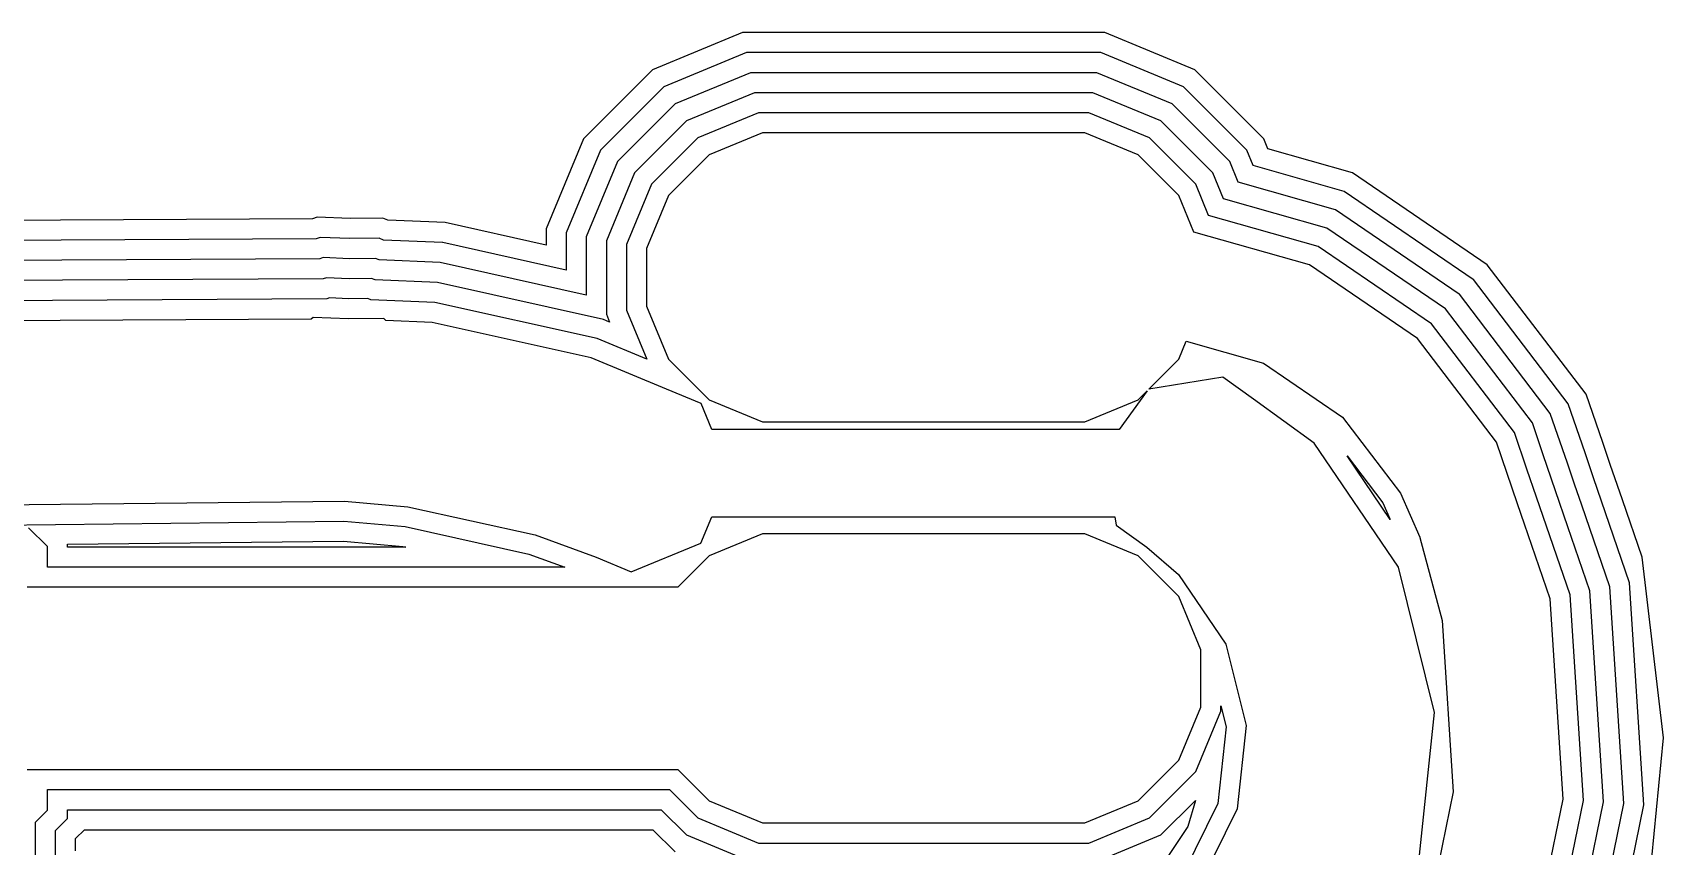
# Model space of a CAD drawing. Header units: millimetres. Extents: x 0 to 23.1, y 0 to 24.2.
# Drawn here: x 12.81 to 23.13, y 19.04 to 24.19 of the extents above; entities that cross this region are included whole.
import ezdxf

# ---------------------------------------------------------------- set-up
doc = ezdxf.new("R2010")
doc.units = ezdxf.units.MM

msp = doc.modelspace()

# ---------------------------------------------------------------- linework, layer by layer
at = {"color": 45}
for p, q in [((17.3033, 24.1905), (16.7334, 23.9545)), ((19.5966, 24.1905), (17.3033, 24.1905)), ((20.1665, 23.9545), (19.5966, 24.1905)), ((17.3285, 24.0635), (16.8054, 23.8468)), ((19.5714, 24.0635), (17.3285, 24.0635)), ((20.0945, 23.8468), (19.5714, 24.0635)), ((16.7334, 23.9545), (16.2972, 23.5183)), ((20.6027, 23.5183), (20.1665, 23.9545)), ((16.8054, 23.8468), (16.4049, 23.4463)), ((17.3538, 23.9365), (16.8773, 23.7391)), ((19.5461, 23.9365), (17.3538, 23.9365)), ((20.0226, 23.7391), (19.5461, 23.9365)), ((20.495, 23.4463), (20.0945, 23.8468)), ((16.8773, 23.7391), (16.5126, 23.3744)), ((17.3791, 23.8095), (16.9492, 23.6315)), ((19.5208, 23.8095), (17.3791, 23.8095)), ((19.9507, 23.6315), (19.5208, 23.8095)), ((20.3873, 23.3744), (20.0226, 23.7391)), ((17.4043, 23.6825), (17.0212, 23.5238)), ((19.4956, 23.6825), (17.4043, 23.6825)), ((19.8787, 23.5238), (19.4956, 23.6825)), ((16.9492, 23.6315), (16.6202, 23.3025)), ((17.4296, 23.5555), (17.0931, 23.4161)), ((19.4703, 23.5555), (17.4296, 23.5555)), ((19.8068, 23.4161), (19.4703, 23.5555)), ((20.2797, 23.3025), (19.9507, 23.6315)), ((16.2972, 23.5183), (16.0612, 22.9484)), ((16.4049, 23.4463), (16.1882, 22.9232)), ((17.0212, 23.5238), (16.7279, 23.2305)), ((20.172, 23.2305), (19.8787, 23.5238)), ((20.5354, 23.3487), (20.495, 23.4463)), ((20.6293, 23.4539), (20.6027, 23.5183)), ((21.1653, 23.3013), (20.6293, 23.4539)), ((16.5126, 23.3744), (16.3152, 22.8979)), ((17.0931, 23.4161), (16.8356, 23.1586)), ((20.0643, 23.1586), (19.8068, 23.4161)), ((20.4416, 23.2432), (20.3873, 23.3744)), ((21.1107, 23.1849), (20.5354, 23.3487)), ((16.6202, 23.3025), (16.4422, 22.8726)), ((16.7279, 23.2305), (16.5692, 22.8474)), ((20.2539, 23.0326), (20.172, 23.2305)), ((20.3478, 23.1379), (20.2797, 23.3025)), ((21.0561, 23.0683), (20.4416, 23.2432)), ((21.1653, 23.3012), (21.1653, 23.3013)), ((22.0175, 22.7203), (21.1653, 23.3012)), ((16.8356, 23.1586), (16.6962, 22.8221)), ((20.16, 22.9274), (20.0643, 23.1586)), ((21.0016, 22.9518), (20.3478, 23.1379)), ((21.929, 22.627), (21.1107, 23.1849)), ((14.6108, 23.0215), (14.5823, 23.0111)), ((14.8201, 23.0125), (14.6108, 23.0215)), ((20.947, 22.8353), (20.2539, 23.0326)), ((21.8404, 22.5336), (21.0561, 23.0683)), ((14.5823, 23.0111), (12.5499, 23.0001)), ((15.028, 23.0148), (14.8201, 23.0125)), ((15.0591, 23.0023), (15.028, 23.0148)), ((15.4226, 22.9867), (15.0591, 23.0023)), ((15.4227, 22.9867), (15.4226, 22.9867)), ((16.0612, 22.8448), (15.4227, 22.9867)), ((16.0612, 22.9484), (16.0612, 22.8448)), ((16.1882, 22.9232), (16.1882, 22.6864)), ((20.8925, 22.7188), (20.16, 22.9274)), ((21.7519, 22.4403), (21.0016, 22.9518)), ((14.6051, 22.8842), (12.5499, 22.8731)), ((14.6306, 22.8935), (14.6051, 22.8842)), ((14.8177, 22.8855), (14.6306, 22.8935)), ((15.0041, 22.8876), (14.8177, 22.8855)), ((15.0321, 22.8763), (15.0041, 22.8876)), ((15.406, 22.8603), (15.0321, 22.8763)), ((15.4061, 22.8603), (15.406, 22.8603)), ((16.1882, 22.6864), (15.4061, 22.8603)), ((16.3152, 22.8979), (16.3152, 22.5282)), ((16.4422, 22.8726), (16.4422, 22.4073)), ((16.5692, 22.8474), (16.5692, 22.4325)), ((16.6962, 22.8221), (16.6962, 22.4578)), ((21.6633, 22.3469), (20.947, 22.8353)), ((14.6277, 22.7573), (12.5499, 22.7461)), ((14.6504, 22.7656), (14.6277, 22.7573)), ((14.8157, 22.7585), (14.6504, 22.7656)), ((14.9802, 22.7603), (14.8157, 22.7585)), ((15.0049, 22.7503), (14.9802, 22.7603)), ((15.3894, 22.7339), (15.0049, 22.7503)), ((15.3895, 22.7339), (15.3894, 22.7339)), ((16.3152, 22.5282), (15.3895, 22.7339)), ((21.5749, 22.2536), (20.8925, 22.7188)), ((22.0176, 22.7203), (22.0175, 22.7203)), ((22.6429, 21.9), (22.0176, 22.7203)), ((14.6506, 22.6304), (12.5499, 22.6191)), ((14.6702, 22.6376), (14.6506, 22.6304)), ((14.8135, 22.6314), (14.6702, 22.6376)), ((14.9564, 22.633), (14.8135, 22.6314)), ((14.9778, 22.6244), (14.9564, 22.633)), ((15.3728, 22.6075), (14.9778, 22.6244)), ((15.3729, 22.6075), (15.3728, 22.6075)), ((16.4229, 22.3741), (15.3729, 22.6075)), ((21.9291, 22.627), (21.929, 22.627)), ((21.9291, 22.6269), (21.9291, 22.627)), ((22.5295, 21.8393), (21.9291, 22.6269)), ((14.6735, 22.5035), (12.5499, 22.4921)), ((14.69, 22.5096), (14.6735, 22.5035)), ((14.8111, 22.5044), (14.69, 22.5096)), ((14.9325, 22.5058), (14.8111, 22.5044)), ((14.9508, 22.4984), (14.9325, 22.5058)), ((21.8405, 22.5336), (21.8404, 22.5336)), ((21.8405, 22.5335), (21.8405, 22.5336)), ((22.416, 21.7787), (21.8405, 22.5335)), ((15.3562, 22.4811), (14.9508, 22.4984)), ((15.3563, 22.4811), (15.3562, 22.4811)), ((16.3844, 22.2526), (15.3563, 22.4811)), ((16.4422, 22.4073), (16.4629, 22.3574)), ((16.5692, 22.4325), (16.6978, 22.1221)), ((16.6962, 22.4578), (16.8356, 22.1213)), ((21.752, 22.4403), (21.7519, 22.4403)), ((21.752, 22.4402), (21.752, 22.4403)), ((22.3026, 21.7181), (21.752, 22.4402)), ((14.5738, 22.376), (12.5499, 22.3651)), ((14.5857, 22.387), (14.5738, 22.376)), ((14.8109, 22.3774), (14.5857, 22.387)), ((15.0329, 22.3799), (14.8109, 22.3774)), ((15.0457, 22.3673), (15.0329, 22.3799)), ((15.3396, 22.3547), (15.0457, 22.3673)), ((15.3397, 22.3547), (15.3396, 22.3547)), ((16.3459, 22.131), (15.3397, 22.3547)), ((16.423, 22.3741), (16.4229, 22.3741)), ((16.4629, 22.3574), (16.423, 22.3741)), ((21.6634, 22.3469), (21.6633, 22.3469)), ((21.6634, 22.3468), (21.6634, 22.3469)), ((22.1891, 21.6574), (21.6634, 22.3468)), ((16.3845, 22.2526), (16.3844, 22.2526)), ((16.6978, 22.1221), (16.3845, 22.2526)), ((20.0643, 22.1213), (20.1114, 22.2352)), ((20.1114, 22.2352), (20.6008, 22.0959)), ((21.575, 22.2536), (21.5749, 22.2536)), ((21.575, 22.2535), (21.575, 22.2536)), ((22.0757, 21.5968), (21.575, 22.2535)), ((16.346, 22.131), (16.3459, 22.131)), ((16.8218, 21.9329), (16.346, 22.131)), ((16.8356, 22.1213), (17.0931, 21.8638)), ((19.8751, 21.9322), (20.0643, 22.1213)), ((20.6008, 22.0959), (20.6008, 22.0958)), ((20.6008, 22.0958), (21.1015, 21.7544)), ((20.3439, 22.0081), (19.8751, 21.9322)), ((20.5378, 21.8682), (20.3439, 22.0081)), ((17.0427, 21.841), (16.8218, 21.9329)), ((19.8641, 21.9212), (19.6881, 21.6773)), ((19.8068, 21.8638), (19.8641, 21.9212)), ((22.6429, 21.8999), (22.6429, 21.9)), ((22.7481, 21.5932), (22.6429, 21.8999)), ((17.1101, 21.6773), (17.0427, 21.841)), ((17.0931, 21.8638), (17.4296, 21.7244)), ((19.4703, 21.7244), (19.8068, 21.8638)), ((20.5378, 21.8681), (20.5378, 21.8682)), ((20.9225, 21.5906), (20.5378, 21.8681)), ((22.416, 21.7786), (22.416, 21.7787)), ((22.5242, 21.463), (22.416, 21.7786)), ((22.5295, 21.8392), (22.5295, 21.8393)), ((22.6361, 21.5282), (22.5295, 21.8392)), ((19.6881, 21.6773), (17.1101, 21.6773)), ((17.4296, 21.7244), (19.4703, 21.7244)), ((21.1015, 21.7544), (21.469, 21.2725)), ((22.3026, 21.718), (22.3026, 21.7181)), ((22.3718, 21.5163), (22.3026, 21.718)), ((20.9226, 21.5906), (20.9225, 21.5906)), ((21.4545, 20.8047), (20.9226, 21.5906)), ((22.0757, 21.5967), (22.0757, 21.5968)), ((22.2096, 21.2062), (22.0757, 21.5967)), ((22.1891, 21.6573), (22.1891, 21.6574)), ((22.2686, 21.4254), (22.1891, 21.6573)), ((22.7482, 21.5932), (22.7481, 21.5932)), ((22.7975, 21.4492), (22.7482, 21.5932)), ((21.4028, 21.1075), (21.1302, 21.5103)), ((21.1302, 21.5103), (21.357, 21.2126)), ((22.3971, 21.4423), (22.3718, 21.5163)), ((22.6363, 21.5281), (22.6361, 21.5282)), ((22.6902, 21.3708), (22.6363, 21.5281)), ((22.2687, 21.4254), (22.2686, 21.4254)), ((22.3298, 21.2473), (22.2687, 21.4254)), ((22.4499, 21.2885), (22.3971, 21.4423)), ((22.5243, 21.463), (22.5242, 21.463)), ((22.5546, 21.3744), (22.5243, 21.463)), ((22.57, 21.3297), (22.5546, 21.3744)), ((22.9184, 20.7049), (22.6902, 21.3708)), ((22.8103, 21.4121), (22.7975, 21.4492)), ((22.8724, 21.2311), (22.8103, 21.4121)), ((21.469, 21.2725), (21.5903, 20.9937)), ((22.528, 21.0607), (22.4499, 21.2885)), ((22.6157, 21.1965), (22.57, 21.3297)), ((12.5499, 21.1982), (14.7837, 21.2224)), ((14.7837, 21.2224), (15.1862, 21.1874)), ((15.1862, 21.1874), (15.9907, 21.0086)), ((21.357, 21.2126), (21.4028, 21.1075)), ((22.2536, 21.0778), (22.2096, 21.2062)), ((22.5415, 20.6296), (22.3298, 21.2473)), ((22.6157, 21.1963), (22.6157, 21.1965)), ((22.7928, 20.6798), (22.6157, 21.1963)), ((22.8724, 21.2308), (22.8724, 21.2311)), ((22.9969, 20.8676), (22.8724, 21.2308)), ((12.5499, 21.0712), (14.7801, 21.0953)), ((14.7801, 21.0953), (15.1697, 21.0615)), ((15.1697, 21.0615), (15.9524, 20.8876)), ((17.041, 20.9572), (17.1099, 21.1226)), ((17.1099, 21.1226), (19.66, 21.1226)), ((19.66, 21.1226), (19.6682, 21.0716)), ((19.6682, 21.0716), (19.8622, 20.9318)), ((22.4159, 20.6045), (22.2536, 21.0778)), ((22.6672, 20.6547), (22.528, 21.0607)), ((12.9043, 20.9346), (12.7846, 21.0543)), ((13.0313, 20.9494), (14.7775, 20.9683)), ((14.7775, 20.9683), (15.153, 20.9356)), ((15.9907, 21.0086), (16.3781, 20.867)), ((16.5987, 20.775), (17.041, 20.9572)), ((17.4296, 21.0155), (17.0931, 20.8761)), ((19.4703, 21.0155), (17.4296, 21.0155)), ((19.8068, 20.8761), (19.4703, 21.0155)), ((21.5903, 20.9937), (21.5905, 20.9932)), ((21.5905, 20.9932), (21.7324, 20.4678)), ((12.9043, 20.8043), (12.9043, 20.9346)), ((13.0313, 20.9313), (13.0313, 20.9494)), ((15.1727, 20.9313), (13.0313, 20.9313)), ((15.153, 20.9356), (15.1727, 20.9313)), ((15.9524, 20.8876), (16.1802, 20.8043)), ((16.3781, 20.867), (16.5987, 20.775)), ((17.0931, 20.8761), (16.8943, 20.6773)), ((20.0643, 20.6186), (19.8068, 20.8761)), ((19.8622, 20.9318), (20.064, 20.7574)), ((22.9969, 20.8675), (22.9969, 20.8676)), ((23.1319, 19.7244), (22.9969, 20.8675)), ((16.1802, 20.8043), (12.9043, 20.8043)), ((20.064, 20.7574), (20.3619, 20.3172)), ((21.4545, 20.8046), (21.4545, 20.8047)), ((21.684, 19.884), (21.4545, 20.8046)), ((16.8943, 20.6773), (12.7773, 20.6773)), ((22.6672, 20.6546), (22.6672, 20.6547)), ((22.7533, 19.3174), (22.6672, 20.6546)), ((22.7928, 20.6797), (22.7928, 20.6798)), ((22.8811, 19.3086), (22.7928, 20.6797)), ((22.9184, 20.7048), (22.9184, 20.7049)), ((23.0089, 19.2998), (22.9184, 20.7048)), ((20.2037, 20.2821), (20.0643, 20.6186)), ((22.4159, 20.6044), (22.4159, 20.6045)), ((22.4976, 19.335), (22.4159, 20.6044)), ((22.5415, 20.6295), (22.5415, 20.6296)), ((22.6254, 19.3262), (22.5415, 20.6295)), ((21.7324, 20.4678), (21.8022, 19.3827)), ((20.2037, 19.9178), (20.2037, 20.2821)), ((20.3619, 20.3172), (20.4905, 19.8014)), ((20.3307, 19.8925), (20.3307, 19.9257)), ((20.3307, 19.9257), (20.3638, 19.7927)), ((20.0643, 19.5813), (20.2037, 19.9178)), ((20.172, 19.5094), (20.3307, 19.8925)), ((21.5832, 18.9404), (21.684, 19.8839)), ((21.684, 19.8839), (21.684, 19.884)), ((20.3638, 19.7927), (20.312, 19.3084)), ((20.4905, 19.8014), (20.434, 19.2731)), ((23.0223, 18.5784), (23.1319, 19.7243)), ((23.1319, 19.7243), (23.1319, 19.7244)), ((12.7773, 19.5226), (16.8943, 19.5226)), ((16.8943, 19.5226), (17.0931, 19.3238)), ((19.8068, 19.3238), (20.0643, 19.5813)), ((19.8787, 19.2161), (20.172, 19.5094)), ((12.9043, 19.2653), (12.9043, 19.3956)), ((12.9043, 19.3956), (16.8417, 19.3956)), ((16.8417, 19.3956), (17.0212, 19.2161)), ((17.0931, 19.3238), (17.4296, 19.1844)), ((19.4703, 19.1844), (19.8068, 19.3238)), ((19.9507, 19.1084), (20.17, 19.3278)), ((20.312, 19.3084), (20.097, 18.8712)), ((20.17, 19.3278), (20.1218, 19.1614)), ((21.8022, 19.3827), (21.5843, 18.3176)), ((22.2426, 18.0886), (22.4976, 19.3349)), ((22.3636, 18.0465), (22.6254, 19.3261)), ((22.4847, 18.0044), (22.7533, 19.3173)), ((22.4976, 19.3349), (22.4976, 19.335)), ((22.6057, 17.9623), (22.8811, 19.3085)), ((22.6254, 19.3261), (22.6254, 19.3262)), ((22.7533, 19.3173), (22.7533, 19.3174)), ((22.8811, 19.3085), (22.8811, 19.3086)), ((12.8293, 19.1903), (12.9043, 19.2653)), ((12.9563, 19.1377), (13.0313, 19.2127)), ((13.0313, 19.2127), (13.0313, 19.2686)), ((13.0313, 19.2686), (16.789, 19.2686)), ((16.789, 19.2686), (16.9492, 19.1084)), ((17.0212, 19.2161), (17.4043, 19.0574)), ((19.4956, 19.0574), (19.8787, 19.2161)), ((20.434, 19.2731), (20.1994, 18.7961)), ((22.7267, 17.9202), (23.0089, 19.2997)), ((23.0089, 19.2997), (23.0089, 19.2998)), ((12.8293, 16.8546), (12.8293, 19.1903)), ((12.9563, 18.8248), (12.9563, 19.1377)), ((13.0833, 19.0851), (13.1398, 19.1416)), ((13.1398, 19.1416), (16.7365, 19.1416)), ((16.7365, 19.1416), (16.8773, 19.0008)), ((16.9492, 19.1084), (17.3791, 18.9304)), ((17.4296, 19.1844), (19.4703, 19.1844)), ((19.5208, 18.9304), (19.9507, 19.1084)), ((20.1218, 19.1614), (19.9064, 18.8387)), ((13.0833, 19.0083), (13.0833, 19.0851)), ((17.4043, 19.0574), (19.4956, 19.0574))]:
    msp.add_line(p, q, dxfattribs=at)

doc.saveas('drawing.dxf')
